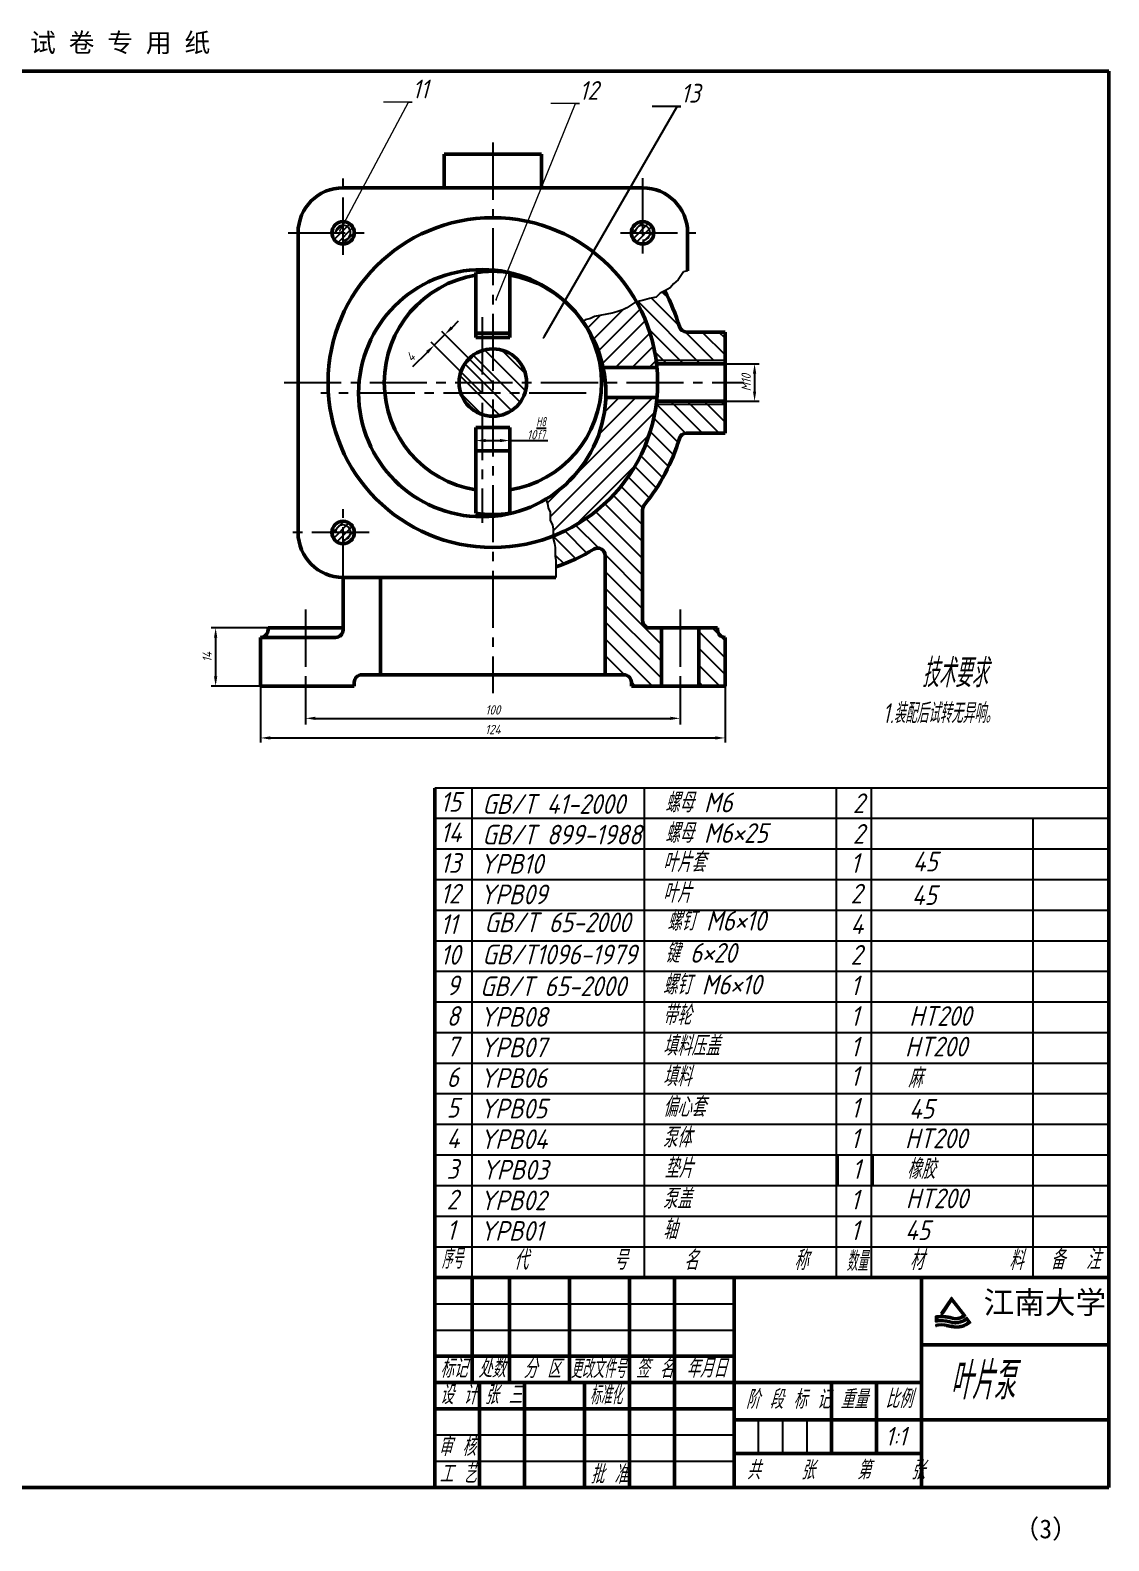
# Model space of a CAD drawing. Header units: millimetres. Extents: x -2118 to 1971, y -1420 to 962.
# Drawn here: x -1215.3 to -927.3, y -1420.1 to -1016.9 of the extents above; entities that cross this region are included whole.
import ezdxf
from ezdxf import colors
from ezdxf.entities.mleader import LeaderData, LeaderLine
from ezdxf.enums import TextEntityAlignment as Align
from ezdxf.math import Vec2, Vec3

# ---------------------------------------------------------------- set-up
doc = ezdxf.new("R2010")
doc.units = ezdxf.units.MM
doc.header["$LTSCALE"] = 0.8
doc.linetypes.add('CENTER2', pattern=[28.575, 19.05, -3.175, 3.175, -3.175])
for name, color, linetype in [('ST标题栏粗线', 3, 'Continuous'), ('图框标题栏-文字', 4, 'Continuous'), ('尺寸标注', 4, 'Continuous')]:
    doc.layers.add(name, color=color, linetype=linetype)
for name, color, linetype, lineweight in [('剖面符号', 6, 'Continuous', 25), ('图框标题栏-粗实线', 7, 'Continuous', 50), ('图框标题栏-细实线', 3, 'Continuous', 25), ('尺寸', 2, 'Continuous', 25), ('文字及标注', 4, 'Continuous', 18), ('文字及注释', 4, 'Continuous', 25), ('粗实线', 3, 'Continuous', 50), ('细实线', 5, 'Continuous', 25), ('细点画线', 1, 'CENTER2', 25), ('边框线', 11, 'Continuous', 50)]:
    doc.layers.add(name, color=color, linetype=linetype, lineweight=lineweight)
doc.styles.add('_txtstyle_4.00_0_0', font='simsun.ttc', dxfattribs={"height": 4})
doc.styles.add('工程字体', font='gbeitc.shx', dxfattribs={"bigfont": 'gbcbig.shx'})
doc.styles.add('标题说明', font='', dxfattribs={"height": 2.8})
doc.styles.add('汉字', font='gbeitc.shx', dxfattribs={"bigfont": 'gbcbig.shx'})
doc.styles.get('标题说明').set_extended_font_data('SimSun')
doc.dimstyles.new('GB', dxfattribs={"dimtxt": 2.5, "dimasz": 2.6, "dimexe": 1.2, "dimexo": 0, "dimgap": 1, "dimtad": 1, "dimdec": 0, "dimdsep": 46, "dimtxsty": '汉字', "dimcen": 0, "dimclrd": 256, "dimclre": 256, "dimclrt": 256, "dimadec": 1, "dimazin": 2, "dimtp": 0.21, "dimtm": 0.25, "dimtfac": 0.7, "dimtdec": 0, "dimtmove": 0, "dimatfit": 2, "dimfxl": 1, "dimtzin": 0, "dimlwd": -1, "dimlwe": -1, "dimarcsym": 0})
pattern_1 = [(45, (-1512.1196, -1413.6983), (-0.8838835, 0.8838835), [])]
pattern_2 = [(135, (-250.201, -100.5722), (-2.245064, -2.245064), [])]

# ---------------------------------------------------------------- blocks, each defined once
blk = doc.blocks.new('*D283')
at = {"layer": 'Defpoints', "color": 0, "ltscale": 0.01, "transparency": 16777216}
for p in [(-1107.4, -1100.99), (-1091.76, -1110.97), (-1094.59, -1113.8)]:
    blk.add_point(p, dxfattribs=at)
at = {"layer": '尺寸', "ltscale": 0.01, "transparency": 16777216}
for p, q in [((-1102.74, -1096.32), (-1100.9, -1094.48)), ((-1094.59, -1113.8), (-1108.25, -1100.14)), ((-1104.57, -1098.16), (-1107.4, -1100.99)), ((-1091.76, -1110.97), (-1105.42, -1097.31)), ((-1109.24, -1102.83), (-1113.23, -1106.81))]:
    blk.add_line(p, q, dxfattribs=at)
for points in [[(-1103.04, -1096.01), (-1102.43, -1096.63), (-1104.57, -1098.16)], [(-1109.55, -1102.52), (-1108.94, -1103.13), (-1107.4, -1100.99)]]:
    blk.add_solid(points, dxfattribs=at)
at = {"layer": '尺寸', "ltscale": 0.01, "transparency": 16777216, "insert": (-1113.75, -1104.15), "char_height": 2.5, "attachment_point": 5, "rotation": 45, "style": '汉字'}
blk.add_mtext('4', dxfattribs=at)
blk = doc.blocks.new('*D284')
at = {"layer": 'Defpoints', "color": 0, "ltscale": 0.01, "transparency": 16777216}
for p in [(-1146.76, -1176.47), (-1165.78, -1191.97), (-1146.76, -1191.97)]:
    blk.add_point(p, dxfattribs=at)
at = {"layer": '尺寸', "ltscale": 0.01, "transparency": 16777216}
for p, q in [((-1146.76, -1176.47), (-1166.98, -1176.47)), ((-1165.78, -1179.07), (-1165.78, -1189.37)), ((-1146.76, -1191.97), (-1166.98, -1191.97))]:
    blk.add_line(p, q, dxfattribs=at)
for points in [[(-1166.21, -1179.07), (-1165.34, -1179.07), (-1165.78, -1176.47)], [(-1166.21, -1189.37), (-1165.34, -1189.37), (-1165.78, -1191.97)]]:
    blk.add_solid(points, dxfattribs=at)
at = {"layer": '尺寸', "ltscale": 0.01, "transparency": 16777216, "insert": (-1168.03, -1184.22), "char_height": 2.5, "attachment_point": 5, "rotation": 90, "style": '汉字'}
blk.add_mtext('14', dxfattribs=at)
blk = doc.blocks.new('*D285')
at = {"layer": 'Defpoints', "color": 0, "ltscale": 0.01, "transparency": 16777216}
for p in [(-1141.76, -1191.97), (-1041.76, -1191.97), (-1041.76, -1200.59)]:
    blk.add_point(p, dxfattribs=at)
at = {"layer": '尺寸', "ltscale": 0.01, "transparency": 16777216}
for p, q in [((-1141.76, -1191.97), (-1141.76, -1201.79)), ((-1041.76, -1191.97), (-1041.76, -1201.79)), ((-1139.16, -1200.59), (-1044.36, -1200.59))]:
    blk.add_line(p, q, dxfattribs=at)
for points in [[(-1139.16, -1200.16), (-1139.16, -1201.02), (-1141.76, -1200.59)], [(-1044.36, -1200.16), (-1044.36, -1201.02), (-1041.76, -1200.59)]]:
    blk.add_solid(points, dxfattribs=at)
at = {"layer": '尺寸', "ltscale": 0.01, "transparency": 16777216, "insert": (-1091.76, -1198.34), "char_height": 2.5, "attachment_point": 5, "style": '汉字'}
blk.add_mtext('100', dxfattribs=at)
blk = doc.blocks.new('*D286')
at = {"layer": 'Defpoints', "color": 0, "ltscale": 0.01, "transparency": 16777216}
for p in [(-1153.76, -1191.97), (-1029.76, -1191.97), (-1029.76, -1205.82)]:
    blk.add_point(p, dxfattribs=at)
at = {"layer": '尺寸', "ltscale": 0.01, "transparency": 16777216}
for p, q in [((-1153.76, -1191.97), (-1153.76, -1207.02)), ((-1029.76, -1191.97), (-1029.76, -1207.02)), ((-1151.16, -1205.82), (-1032.36, -1205.82))]:
    blk.add_line(p, q, dxfattribs=at)
for points in [[(-1151.16, -1205.39), (-1151.16, -1206.25), (-1153.76, -1205.82)], [(-1032.36, -1205.39), (-1032.36, -1206.25), (-1029.76, -1205.82)]]:
    blk.add_solid(points, dxfattribs=at)
at = {"layer": '尺寸', "ltscale": 0.01, "transparency": 16777216, "insert": (-1091.76, -1203.57), "char_height": 2.5, "attachment_point": 5, "style": '汉字'}
blk.add_mtext('124', dxfattribs=at)
blk = doc.blocks.new('_Dot')
at = {"color": 0, "linetype": 'ByBlock', "lineweight": -2}
blk.add_line((-0.5, 0), (-1, 0), dxfattribs=at)
at = {"color": 0, "linetype": 'ByBlock', "const_width": 0.5}
blk.add_lwpolyline([(-0.25, 0, 1), (0.25, 0, 1)], format="xyb", close=True, dxfattribs=at)
blk = doc.blocks.new('*D360')
at = {"layer": 'Defpoints', "color": 0, "ltscale": 0.01, "transparency": 16777216}
for p in [(-1096.26, -1126.52), (-1087.26, -1126.44), (-1087.26, -1126.52)]:
    blk.add_point(p, dxfattribs=at)
at = {"layer": '尺寸', "ltscale": 0.01, "transparency": 16777216}
for p, q in [((-1096.26, -1126.52), (-1096.26, -1125.24)), ((-1093.66, -1126.44), (-1089.86, -1126.44)), ((-1087.26, -1126.52), (-1087.26, -1125.24)), ((-1087.26, -1126.44), (-1077.04, -1126.44))]:
    blk.add_line(p, q, dxfattribs=at)
for points in [[(-1093.66, -1126.01), (-1093.66, -1126.88), (-1096.26, -1126.44)], [(-1089.86, -1126.01), (-1089.86, -1126.88), (-1087.26, -1126.44)]]:
    blk.add_solid(points, dxfattribs=at)
at = {"layer": '尺寸', "ltscale": 0.01, "transparency": 16777216, "insert": (-1080.1, -1123.15), "char_height": 2.5, "attachment_point": 5, "style": '汉字'}
blk.add_mtext('10{\\A1;\\W0.75;\\SH8/f7;}', dxfattribs=at)
blk = doc.blocks.new('*D361')
at = {"layer": 'Defpoints', "color": 0, "ltscale": 0.01, "transparency": 16777216}
for p in [(-1029.76, -1105.97), (-1029.76, -1115.97), (-1021.87, -1115.97)]:
    blk.add_point(p, dxfattribs=at)
at = {"layer": '尺寸', "ltscale": 0.01, "transparency": 16777216}
for p, q in [((-1029.76, -1105.97), (-1020.67, -1105.97)), ((-1021.87, -1108.57), (-1021.87, -1113.37)), ((-1029.76, -1115.97), (-1020.67, -1115.97))]:
    blk.add_line(p, q, dxfattribs=at)
for points in [[(-1022.3, -1108.57), (-1021.44, -1108.57), (-1021.87, -1105.97)], [(-1022.3, -1113.37), (-1021.44, -1113.37), (-1021.87, -1115.97)]]:
    blk.add_solid(points, dxfattribs=at)
at = {"layer": '尺寸', "ltscale": 0.01, "transparency": 16777216, "insert": (-1024.12, -1110.97), "char_height": 2.5, "attachment_point": 5, "rotation": 90, "style": '汉字'}
blk.add_mtext('M10', dxfattribs=at)

msp = doc.modelspace()

# ---------------------------------------------------------------- hatches: boundary and pattern name
at = {"layer": '剖面符号', "ltscale": 50}
h = msp.add_hatch(dxfattribs=at)
h.set_pattern_fill('ANSI31', color=256, scale=10, style=0)
h.set_pattern_definition(pattern_1)
edge = h.paths.add_edge_path()
edge.add_arc((-1131.76, -1070.97), 3, 0, 360)
h = msp.add_hatch(dxfattribs=at)
h.set_pattern_fill('ANSI31', color=256, scale=10, style=0)
h.set_pattern_definition(pattern_1)
h.paths.add_polyline_path([(-1051.76, -1070.97), (-1054.76, -1070.97, 0.414214), (-1051.76, -1073.97)])
h.paths.add_polyline_path([(-1051.76, -1068.97), (-1051.76, -1067.97, 0.414214), (-1054.76, -1070.97), (-1053.76, -1070.97, -0.414214)])
h.paths.add_polyline_path([(-1051.76, -1068.97), (-1051.76, -1070.97), (-1049.76, -1070.97, 0.414214)], flags=16)
h.paths.add_polyline_path([(-1051.76, -1067.97), (-1051.76, -1068.97, -0.414214), (-1049.76, -1070.97), (-1048.76, -1070.97, 0.414214)])
h.paths.add_polyline_path([(-1051.76, -1068.97, 0.414214), (-1053.76, -1070.97), (-1051.76, -1070.97)], flags=16)
h.paths.add_polyline_path([(-1049.76, -1070.97), (-1051.76, -1070.97), (-1051.76, -1072.97, 0.414214)], flags=16)
h.paths.add_polyline_path([(-1048.76, -1070.97), (-1049.76, -1070.97, -0.414214), (-1051.76, -1072.97), (-1051.76, -1073.97, 0.414214)])
at = {"layer": '剖面符号', "ltscale": 0.01}
h = msp.add_hatch(dxfattribs=at)
h.set_pattern_fill('ANSI31', color=256, angle=90)
h.set_pattern_definition(pattern_2)
h.paths.add_polyline_path([(-1029.76, -1178.97, -0.414214), (-1031.76, -1176.97), (-1031.76, -1176.47), (-1036.76, -1176.47), (-1036.76, -1191.97), (-1029.76, -1191.97)])
h.paths.add_polyline_path([(-1045.87, -1086.52), (-1047.07, -1087.12), (-1048.14, -1088.19), (-1049.93, -1088.55), (-1051.18, -1088.9), (-1052.61, -1089.26), (-1053.37, -1089.48, -0.093678), (-1048.17, -1104.97), (-1029.76, -1104.97), (-1029.76, -1097.47), (-1040.03, -1097.47, -0.331296), (-1041.95, -1096.05, 0.04964)])
h.paths.add_polyline_path([(-1033.57, -1104.97), (-1048.17, -1104.97, -0.005727), (-1048.05, -1105.97), (-1031.47, -1105.97)])
h.paths.add_polyline_path([(-1029.76, -1115.97), (-1048.05, -1115.97, -0.005727), (-1048.17, -1116.97), (-1029.76, -1116.97)])
h.paths.add_polyline_path([(-1029.76, -1116.97), (-1048.17, -1116.97, -0.27135), (-1075.68, -1151.93), (-1075.68, -1152.55), (-1075.3, -1153.88), (-1075.11, -1155.02), (-1075.11, -1157.3), (-1074.92, -1158.44), (-1074.92, -1160.17, 0.053879), (-1064.8, -1155.44, -0.584546), (-1061.76, -1157.15), (-1061.76, -1188.97), (-1056.76, -1188.97, -0.414214), (-1054.76, -1190.97), (-1054.76, -1191.97), (-1046.76, -1191.97), (-1046.76, -1176.47), (-1049.76, -1176.47, -0.414214), (-1051.76, -1174.47), (-1051.76, -1144.91, -0.171573), (-1051.32, -1143.66, 0.097442), (-1041.95, -1125.9, -0.331296), (-1040.03, -1124.47), (-1029.76, -1124.47)])
h = msp.add_hatch(dxfattribs=at)
h.set_pattern_fill('ANSI31', color=256)
h.set_pattern_definition([(45, (-250.201, -100.5722), (-2.245064, 2.245064), [])])
h.paths.add_polyline_path([(-1047.94, -1114.97), (-1061.61, -1114.97, -0.253707), (-1077.58, -1142.08), (-1077.58, -1142.12), (-1077.2, -1143.26), (-1077.01, -1144.4), (-1076.44, -1145.53), (-1076.44, -1147.81), (-1075.87, -1148.95), (-1075.68, -1150.09), (-1075.68, -1151.93, 0.28367)])
h.paths.add_polyline_path([(-1053.37, -1089.48), (-1053.86, -1089.62), (-1056.01, -1091.04), (-1057.08, -1091.58), (-1058.69, -1092.11), (-1059.94, -1092.47), (-1061.19, -1092.65), (-1062.44, -1092.83), (-1064.58, -1093.54), (-1065.66, -1093.9), (-1067.09, -1094.25), (-1067.7, -1094.66, -0.102902), (-1062.3, -1106.97), (-1047.94, -1106.97, 0.10523)])
h = msp.add_hatch(dxfattribs=at)
h.set_pattern_fill('ANSI31', color=256, angle=90)
h.set_pattern_definition(pattern_2)
h.paths.add_polyline_path([(-1091.76, -1101.97), (-1091.76, -1110.97), (-1082.76, -1110.97, 0.414214)])
h.paths.add_polyline_path([(-1083.22, -1113.8), (-1091.76, -1113.8), (-1091.76, -1119.97, 0.323392)])
h.paths.add_polyline_path([(-1082.76, -1110.97), (-1091.76, -1110.97), (-1091.76, -1113.8), (-1083.22, -1113.8, 0.080092)])
h.paths.add_polyline_path([(-1091.76, -1110.97), (-1094.59, -1110.97), (-1094.59, -1113.8), (-1091.76, -1113.8)])
h.paths.add_polyline_path([(-1094.59, -1110.97), (-1100.76, -1110.97, 0.080092), (-1100.31, -1113.8), (-1094.59, -1113.8)])
h.paths.add_polyline_path([(-1094.59, -1102.43, 0.323392), (-1100.76, -1110.97), (-1094.59, -1110.97)])
h.paths.add_polyline_path([(-1091.76, -1101.97, 0.080092), (-1094.59, -1102.43), (-1094.59, -1110.97), (-1091.76, -1110.97)])
h.paths.add_polyline_path([(-1094.59, -1113.8), (-1100.31, -1113.8, 0.237157), (-1094.59, -1119.52)])
h.paths.add_polyline_path([(-1091.76, -1113.8), (-1094.59, -1113.8), (-1094.59, -1119.52, 0.080092), (-1091.76, -1119.97)])
at = {"layer": '剖面符号', "ltscale": 50}
h = msp.add_hatch(dxfattribs=at)
h.set_pattern_fill('ANSI31', color=256, scale=10, style=0)
h.set_pattern_definition(pattern_1)
edge = h.paths.add_edge_path()
edge.add_arc((-1131.76, -1150.97), 3, 0, 360)

# ---------------------------------------------------------------- linework, layer by layer
at = {"layer": 'ST标题栏粗线'}
msp.add_line((-1107.29, -1341.69), (-927.29, -1341.69), dxfattribs=at)
at = {"layer": '图框标题栏-文字'}
for p, q in [((-971.71, -1358.8), (-971.18, -1358.8)), ((-971.64, -1358.7), (-971.11, -1358.7)), ((-971.58, -1358.6), (-971.04, -1358.6)), ((-971.51, -1358.5), (-970.98, -1358.5)), ((-971.44, -1358.4), (-970.91, -1358.4)), ((-971.37, -1358.3), (-970.84, -1358.3)), ((-971.31, -1358.2), (-970.77, -1358.2)), ((-971.24, -1358.1), (-970.71, -1358.1)), ((-971.17, -1358), (-970.64, -1358)), ((-971.1, -1357.9), (-970.57, -1357.9)), ((-971.03, -1357.8), (-970.5, -1357.8)), ((-970.97, -1357.7), (-970.44, -1357.7)), ((-970.9, -1357.6), (-970.37, -1357.6)), ((-970.83, -1357.5), (-970.3, -1357.5)), ((-970.76, -1357.4), (-970.23, -1357.4)), ((-970.7, -1357.3), (-970.16, -1357.3)), ((-970.63, -1357.2), (-970.1, -1357.2)), ((-970.56, -1357.1), (-970.03, -1357.1)), ((-970.49, -1357), (-969.96, -1357)), ((-970.43, -1356.9), (-969.89, -1356.9)), ((-970.36, -1356.8), (-969.83, -1356.8)), ((-970.29, -1356.7), (-969.76, -1356.7)), ((-970.22, -1356.6), (-969.69, -1356.6)), ((-970.15, -1356.5), (-969.62, -1356.5)), ((-970.09, -1356.4), (-969.56, -1356.4)), ((-970.02, -1356.3), (-969.49, -1356.3)), ((-969.95, -1356.2), (-969.42, -1356.2)), ((-969.88, -1356.1), (-969.35, -1356.1)), ((-969.82, -1356), (-969.29, -1356)), ((-969.75, -1355.9), (-968.73, -1355.9)), ((-969.68, -1355.8), (-968.81, -1355.8)), ((-969.61, -1355.7), (-968.89, -1355.7)), ((-969.55, -1355.6), (-968.97, -1355.6)), ((-969.48, -1355.5), (-969.05, -1355.5)), ((-969.41, -1355.4), (-969.12, -1355.4)), ((-969.34, -1355.3), (-969.2, -1355.3)), ((-969.21, -1356), (-968.66, -1356)), ((-969.14, -1356.1), (-968.58, -1356.1)), ((-969.06, -1356.2), (-968.5, -1356.2)), ((-968.98, -1356.3), (-968.42, -1356.3)), ((-968.9, -1356.4), (-968.34, -1356.4)), ((-968.82, -1356.5), (-968.27, -1356.5)), ((-968.75, -1356.6), (-968.19, -1356.6)), ((-968.67, -1356.7), (-968.11, -1356.7)), ((-968.59, -1356.8), (-968.03, -1356.8)), ((-968.51, -1356.9), (-967.96, -1356.9)), ((-968.44, -1357), (-967.88, -1357)), ((-968.36, -1357.1), (-967.8, -1357.1)), ((-968.28, -1357.2), (-967.72, -1357.2)), ((-968.2, -1357.3), (-967.64, -1357.3)), ((-968.12, -1357.4), (-967.57, -1357.4)), ((-968.05, -1357.5), (-967.49, -1357.5)), ((-967.97, -1357.6), (-967.41, -1357.6)), ((-967.89, -1357.7), (-967.33, -1357.7)), ((-967.81, -1357.8), (-967.25, -1357.8)), ((-967.73, -1357.9), (-967.18, -1357.9)), ((-967.66, -1358), (-967.1, -1358)), ((-967.58, -1358.1), (-967.02, -1358.1)), ((-967.5, -1358.2), (-966.94, -1358.2)), ((-967.42, -1358.3), (-966.87, -1358.3)), ((-967.35, -1358.4), (-966.79, -1358.4)), ((-967.27, -1358.5), (-966.71, -1358.5)), ((-967.19, -1358.6), (-966.63, -1358.6)), ((-967.11, -1358.7), (-966.55, -1358.7)), ((-967.03, -1358.8), (-966.48, -1358.8)), ((-973.44, -1360.2), (-970.08, -1360.2)), ((-973.44, -1360.3), (-969.63, -1360.3)), ((-973.44, -1360.4), (-969.26, -1360.4)), ((-973.44, -1360.5), (-972.9, -1360.5)), ((-973.44, -1360.6), (-973, -1360.6)), ((-973.44, -1360.7), (-973, -1360.7)), ((-973.44, -1360.8), (-973, -1360.8)), ((-973.44, -1360.9), (-973, -1360.9)), ((-973.44, -1361), (-973, -1361)), ((-973.44, -1361.1), (-973, -1361.1)), ((-973.44, -1361.2), (-970.79, -1361.2)), ((-973.44, -1361.3), (-970.24, -1361.3)), ((-973.44, -1361.4), (-969.84, -1361.4)), ((-973.44, -1361.5), (-969.51, -1361.5)), ((-973.44, -1361.6), (-973.06, -1361.6)), ((-973.44, -1362.4), (-973.44, -1362.84)), ((-973.44, -1362.4), (-970.48, -1362.4)), ((-973.44, -1362.5), (-970.08, -1362.5)), ((-973.44, -1362.6), (-969.62, -1362.6)), ((-973.44, -1362.7), (-972.75, -1362.7)), ((-973.44, -1362.8), (-973.3, -1362.8)), ((-973.27, -1360.1), (-970.68, -1360.1)), ((-973, -1362.3), (-970.94, -1362.3)), ((-972.1, -1359.37), (-971.73, -1359.62)), ((-972.06, -1359.4), (-971.59, -1359.4)), ((-972.05, -1359.3), (-971.52, -1359.3)), ((-971.98, -1359.2), (-971.45, -1359.2)), ((-971.91, -1359.1), (-971.38, -1359.1)), ((-971.91, -1359.5), (-971.65, -1359.5)), ((-971.85, -1359), (-971.32, -1359)), ((-971.78, -1358.9), (-971.25, -1358.9)), ((-971.76, -1359.6), (-971.72, -1359.6)), ((-971.25, -1362.7), (-969.06, -1362.7)), ((-971.11, -1361.6), (-969.04, -1361.6)), ((-971.04, -1360.5), (-968.93, -1360.5)), ((-970.7, -1362.8), (-968.26, -1362.8)), ((-970.48, -1361.7), (-966.26, -1361.7)), ((-970.33, -1360.6), (-968.28, -1360.6)), ((-970.04, -1361.8), (-966.52, -1361.8)), ((-969.85, -1360.7), (-966.6, -1360.7)), ((-969.71, -1361.9), (-966.83, -1361.9)), ((-969.46, -1360.8), (-966.83, -1360.8)), ((-969.3, -1362), (-967.24, -1362)), ((-969.14, -1360.9), (-967.13, -1360.9)), ((-968.69, -1361), (-967.57, -1361)), ((-968.42, -1362.1), (-968.12, -1362.1)), ((-967.98, -1360.6), (-966.41, -1360.6)), ((-967.5, -1361.6), (-966.03, -1361.6)), ((-967.48, -1362.8), (-965.74, -1362.8)), ((-967.33, -1360.5), (-966.24, -1360.5)), ((-967.03, -1361.5), (-965.83, -1361.5)), ((-967.02, -1360.4), (-966.08, -1360.4)), ((-966.96, -1358.9), (-966.4, -1358.9)), ((-966.88, -1359), (-966.32, -1359)), ((-966.85, -1362.7), (-965.52, -1362.7)), ((-966.8, -1359.1), (-966.24, -1359.1)), ((-966.79, -1360.3), (-965.95, -1360.3)), ((-966.72, -1359.2), (-966.17, -1359.2)), ((-966.71, -1361.4), (-965.65, -1361.4)), ((-966.64, -1359.3), (-966.09, -1359.3)), ((-966.59, -1360.2), (-965.82, -1360.2)), ((-966.57, -1359.4), (-966.01, -1359.4)), ((-966.49, -1359.5), (-965.93, -1359.5)), ((-966.47, -1362.6), (-965.32, -1362.6)), ((-966.44, -1361.3), (-965.48, -1361.3)), ((-966.43, -1360.1), (-965.71, -1360.1)), ((-966.41, -1359.6), (-965.85, -1359.6)), ((-966.33, -1359.7), (-965.78, -1359.7)), ((-966.28, -1360), (-965.61, -1360)), ((-966.26, -1359.8), (-965.7, -1359.8)), ((-966.21, -1361.2), (-965.33, -1361.2)), ((-966.18, -1359.9), (-965.62, -1359.9)), ((-966.17, -1362.5), (-965.14, -1362.5)), ((-966.02, -1361.1), (-964.75, -1361.1)), ((-965.92, -1362.4), (-964.98, -1362.4)), ((-965.84, -1361), (-964.82, -1361)), ((-965.7, -1362.3), (-964.83, -1362.3)), ((-965.67, -1360.9), (-964.89, -1360.9)), ((-965.52, -1360.8), (-964.96, -1360.8)), ((-965.51, -1362.2), (-964.68, -1362.2)), ((-965.39, -1360.7), (-965.03, -1360.7)), ((-965.33, -1362.1), (-964.55, -1362.1)), ((-965.26, -1360.6), (-965.1, -1360.6)), ((-965.22, -1361.2), (-964.68, -1361.2)), ((-965.17, -1362), (-964.42, -1362)), ((-965.15, -1361.3), (-964.61, -1361.3)), ((-965.08, -1361.4), (-964.54, -1361.4)), ((-965.02, -1361.9), (-964.3, -1361.9)), ((-965, -1361.5), (-964.47, -1361.5)), ((-964.93, -1361.6), (-964.39, -1361.6)), ((-964.88, -1361.8), (-964.25, -1361.8)), ((-964.86, -1361.7), (-964.32, -1361.7)), ((-970.3, -1362.9), (-965.99, -1362.9)), ((-969.86, -1363), (-966.27, -1363)), ((-969.34, -1363.1), (-966.63, -1363.1)), ((-968.65, -1363.2), (-967.13, -1363.2))]:
    msp.add_line(p, q, dxfattribs=at)
for points in [[(-972.1, -1359.37), (-969.28, -1355.2), (-965.57, -1359.97, -0.289096), (-969.28, -1360.86, 0.102284), (-973, -1360.51), (-973, -1361.15, -0.091195), (-969.86, -1361.39, 0.266135), (-965.16, -1360.52), (-964.23, -1361.84, -0.184125), (-967.99, -1363.27, -0.044448), (-970.46, -1362.86, 0.131944), (-973.44, -1362.84, 0.131944)], [(-973.44, -1362.4, -0.131253), (-970.35, -1362.44, 0.044097), (-967.97, -1362.83, 0.16393), (-964.82, -1361.76), (-965.25, -1361.15, -0.240952), (-969.99, -1361.82, 0.105647), (-973.44, -1361.66), (-973.44, -1360.13, -0.112784), (-969.15, -1360.44, 0.256998), (-966.17, -1359.91), (-969.25, -1355.95), (-971.73, -1359.62)]]:
    msp.add_lwpolyline(points, format="xyb", dxfattribs=at)
at = {"layer": '图框标题栏-粗实线'}
for p, q in [((-1107.29, -1405.86), (-1107.29, -1349.86)), ((-1107.29, -1349.86), (-927.29, -1349.86)), ((-1107.29, -1349.86), (-927.29, -1349.86)), ((-1097.29, -1377.86), (-1097.29, -1349.86)), ((-1087.29, -1377.86), (-1087.29, -1349.86)), ((-1071.29, -1377.86), (-1071.29, -1349.86)), ((-1055.29, -1405.86), (-1055.29, -1349.86)), ((-1043.29, -1405.86), (-1043.29, -1349.86)), ((-1027.29, -1405.86), (-1027.29, -1349.86)), ((-977.29, -1405.86), (-977.29, -1349.86)), ((-1107.29, -1370.86), (-1027.29, -1370.86)), ((-977.29, -1367.86), (-927.29, -1367.86)), ((-1107.29, -1377.86), (-977.29, -1377.86)), ((-1095.29, -1405.86), (-1095.29, -1377.86)), ((-1083.29, -1405.86), (-1083.29, -1377.86)), ((-1067.29, -1405.86), (-1067.29, -1377.86)), ((-1001.29, -1396.86), (-1001.29, -1377.86)), ((-989.29, -1396.86), (-989.29, -1377.86)), ((-1107.29, -1384.86), (-1027.29, -1384.86)), ((-1027.29, -1387.86), (-927.29, -1387.86)), ((-1027.29, -1396.86), (-977.29, -1396.86))]:
    msp.add_line(p, q, dxfattribs=at)
at = {"layer": '图框标题栏-细实线'}
for p, q in [((-1107.29, -1356.86), (-1027.29, -1356.86)), ((-1107.29, -1363.86), (-1027.29, -1363.86)), ((-1020.79, -1396.86), (-1020.79, -1387.86)), ((-1014.29, -1396.86), (-1014.29, -1387.86)), ((-1007.79, -1396.86), (-1007.79, -1387.86)), ((-1107.29, -1391.86), (-1027.29, -1391.86)), ((-1107.29, -1398.86), (-1027.29, -1398.86))]:
    msp.add_line(p, q, dxfattribs=at)
at = {"layer": '文字及注释'}
for p, q in [((-927.29, -1219.19), (-1107.29, -1219.19)), ((-1097.29, -1349.86), (-1097.29, -1219.19)), ((-1051.29, -1227.36), (-1051.29, -1219.19)), ((-999.96, -1227.36), (-999.96, -1219.19)), ((-990.62, -1227.36), (-990.62, -1219.19)), ((-927.29, -1227.36), (-1107.29, -1227.36)), ((-927.29, -1227.36), (-1107.29, -1227.36)), ((-1051.29, -1235.53), (-1051.29, -1227.36)), ((-999.96, -1235.53), (-999.96, -1227.36)), ((-990.62, -1235.53), (-990.62, -1227.36)), ((-947.46, -1349.86), (-947.46, -1227.36)), ((-927.29, -1349.86), (-927.29, -1227.36)), ((-927.29, -1235.53), (-1107.29, -1235.53)), ((-1051.29, -1243.69), (-1051.29, -1235.53)), ((-999.96, -1243.69), (-999.96, -1235.53)), ((-990.62, -1243.69), (-990.62, -1235.53)), ((-927.29, -1243.69), (-1107.29, -1243.69)), ((-1051.29, -1251.86), (-1051.29, -1243.69)), ((-999.96, -1251.86), (-999.96, -1243.69)), ((-990.62, -1251.86), (-990.62, -1243.69)), ((-927.29, -1251.86), (-1107.29, -1251.86)), ((-1051.29, -1260.03), (-1051.29, -1251.86)), ((-999.96, -1260.03), (-999.96, -1251.86)), ((-990.62, -1260.03), (-990.62, -1251.86)), ((-927.29, -1260.03), (-1107.29, -1260.03)), ((-1051.29, -1268.19), (-1051.29, -1260.03)), ((-999.96, -1268.19), (-999.96, -1260.03)), ((-990.62, -1268.19), (-990.62, -1260.03)), ((-927.29, -1268.19), (-1107.29, -1268.19)), ((-1051.29, -1276.36), (-1051.29, -1268.19)), ((-999.96, -1276.36), (-999.96, -1268.19)), ((-990.62, -1276.36), (-990.62, -1268.19)), ((-927.29, -1276.36), (-1107.29, -1276.36)), ((-1051.29, -1284.53), (-1051.29, -1276.36)), ((-999.96, -1284.53), (-999.96, -1276.36)), ((-990.62, -1284.53), (-990.62, -1276.36)), ((-927.29, -1284.53), (-1107.29, -1284.53)), ((-1051.29, -1292.69), (-1051.29, -1284.53)), ((-999.96, -1292.69), (-999.96, -1284.53)), ((-990.62, -1292.69), (-990.62, -1284.53)), ((-927.29, -1292.69), (-1107.29, -1292.69)), ((-1051.29, -1300.86), (-1051.29, -1292.69)), ((-999.96, -1300.86), (-999.96, -1292.69)), ((-990.62, -1300.86), (-990.62, -1292.69)), ((-927.29, -1300.86), (-1107.29, -1300.86)), ((-1051.29, -1309.03), (-1051.29, -1300.86)), ((-999.96, -1309.03), (-999.96, -1300.86)), ((-990.62, -1309.03), (-990.62, -1300.86)), ((-927.29, -1309.03), (-1107.29, -1309.03)), ((-1051.29, -1325.36), (-1051.29, -1309.03)), ((-999.96, -1317.19), (-999.96, -1309.03)), ((-990.62, -1317.19), (-990.62, -1309.03)), ((-927.29, -1317.19), (-1107.29, -1317.19)), ((-999.96, -1333.53), (-999.96, -1317.23)), ((-999.53, -1325.36), (-999.53, -1317.19)), ((-990.62, -1333.53), (-990.62, -1317.19)), ((-990.2, -1325.36), (-990.2, -1317.19)), ((-927.29, -1325.36), (-1107.29, -1325.36)), ((-1051.29, -1333.53), (-1051.29, -1325.36)), ((-927.29, -1333.53), (-1107.29, -1333.53)), ((-1051.29, -1341.69), (-1051.29, -1333.53)), ((-999.96, -1341.69), (-999.96, -1333.53)), ((-990.62, -1341.69), (-990.62, -1333.53)), ((-1107.29, -1341.69), (-927.29, -1341.69)), ((-1051.29, -1349.86), (-1051.29, -1340.79)), ((-1051.29, -1341.8), (-1051.29, -1341.69)), ((-999.96, -1349.86), (-999.96, -1341.69)), ((-990.62, -1349.86), (-990.62, -1341.69)), ((-1107.29, -1349.86), (-947.46, -1349.86))]:
    msp.add_line(p, q, dxfattribs=at)
at = {"layer": '粗实线', "ltscale": 50}
for p, q in [((-1091.76, -1049.97), (-1104.76, -1049.97)), ((-1104.76, -1049.97), (-1104.76, -1058.97)), ((-1091.76, -1049.97), (-1078.76, -1049.97)), ((-1078.76, -1049.97), (-1078.76, -1058.97)), ((-1131.76, -1058.97), (-1091.76, -1058.97)), ((-1091.76, -1058.97), (-1051.76, -1058.97)), ((-1143.76, -1150.97), (-1143.76, -1070.97)), ((-1039.76, -1070.97), (-1039.76, -1081.11)), ((-1096.26, -1098.97), (-1096.26, -1081.62)), ((-1087.26, -1098.97), (-1087.26, -1081.62)), ((-1087.26, -1097.77), (-1096.26, -1097.77)), ((-1096.26, -1098.97), (-1087.26, -1098.97)), ((-1040.03, -1097.47), (-1029.76, -1097.47)), ((-1029.76, -1097.47), (-1029.76, -1124.47)), ((-1047.94, -1106.97), (-1062.3, -1106.97)), ((-1029.76, -1105.97), (-1048.05, -1105.97)), ((-1029.76, -1110.97), (-1029.76, -1115.97)), ((-1047.94, -1114.97), (-1061.61, -1114.97)), ((-1029.76, -1115.97), (-1048.05, -1115.97)), ((-1029.76, -1115.97), (-1029.76, -1116.97)), ((-1096.26, -1122.97), (-1087.26, -1122.97)), ((-1096.26, -1122.97), (-1096.26, -1140.32)), ((-1096.26, -1129.17), (-1096.26, -1124.52)), ((-1087.26, -1122.97), (-1087.26, -1140.32)), ((-1087.26, -1129.17), (-1087.26, -1124.52)), ((-1040.03, -1124.47), (-1029.76, -1124.47)), ((-1087.26, -1129.17), (-1096.26, -1129.17)), ((-1096.26, -1140.32), (-1096.26, -1145.82)), ((-1087.26, -1140.32), (-1087.26, -1145.82)), ((-1077.58, -1142.08), (-1077.58, -1142.12)), ((-1051.76, -1174.47), (-1051.76, -1144.91)), ((-1061.76, -1188.97), (-1061.76, -1157.15)), ((-1091.76, -1162.97), (-1131.76, -1162.97)), ((-1131.76, -1174.47), (-1131.76, -1162.97)), ((-1121.76, -1188.97), (-1121.76, -1162.97)), ((-1091.76, -1162.97), (-1074.92, -1162.97)), ((-1146.76, -1176.47), (-1151.76, -1176.47)), ((-1151.76, -1176.97), (-1151.76, -1176.47)), ((-1146.76, -1176.47), (-1133.76, -1176.47)), ((-1133.76, -1176.47), (-1131.76, -1176.47)), ((-1131.76, -1174.47), (-1131.76, -1176.97)), ((-1036.76, -1176.47), (-1049.76, -1176.47)), ((-1046.76, -1176.47), (-1046.76, -1191.97)), ((-1036.76, -1176.47), (-1036.76, -1191.97)), ((-1036.76, -1176.47), (-1031.76, -1176.47)), ((-1031.76, -1176.97), (-1031.76, -1176.47)), ((-1153.76, -1191.97), (-1153.76, -1178.97)), ((-1153.76, -1178.97), (-1133.76, -1178.97)), ((-1029.76, -1191.97), (-1029.76, -1178.97)), ((-1121.76, -1188.97), (-1126.76, -1188.97)), ((-1091.76, -1188.97), (-1121.76, -1188.97)), ((-1091.76, -1188.97), (-1061.76, -1188.97)), ((-1061.76, -1188.97), (-1056.76, -1188.97)), ((-1128.76, -1191.97), (-1153.76, -1191.97)), ((-1128.76, -1191.97), (-1128.76, -1190.97)), ((-1054.76, -1191.97), (-1054.76, -1190.97)), ((-1054.76, -1191.97), (-1036.76, -1191.97)), ((-1036.76, -1191.97), (-1029.76, -1191.97))]:
    msp.add_line(p, q, dxfattribs=at)
at = {"layer": '粗实线'}
msp.add_line((-1107.29, -1349.86), (-1107.29, -1219.19), dxfattribs=at)
at = {"layer": '粗实线', "ltscale": 50}
for centre, radius in [((-1091.76, -1110.97), 44), ((-1131.76, -1070.97), 3), ((-1051.76, -1070.97), 3), ((-1094.59, -1113.8), 33), ((-1091.76, -1110.97), 9), ((-1131.76, -1150.97), 3)]:
    msp.add_circle(centre, radius, dxfattribs=at)
for centre, radius, start, end in [((-1131.76, -1070.97), 12, 90, 180), ((-1051.76, -1070.97), 12, 0, 90), ((-1091.76, -1110.97), 29, 98.9268, 261.0732), ((-1091.76, -1110.27), 29, 81.0732, 98.9268), ((-1091.76, -1110.97), 29, 278.9268, 81.0732), ((-1091.76, -1110.97), 52, 16.6807, 28.0481), ((-1040.03, -1095.47), 2, 196.6807, 270), ((-1040.03, -1126.47), 2, 90, 163.3193), ((-1091.76, -1110.97), 52, 321.0576, 343.3193), ((-1049.76, -1144.91), 2, 141.0576, 180), ((-1091.76, -1117.17), 29, 261.0732, 278.9268), ((-1131.76, -1150.97), 12, 180, 270), ((-1091.76, -1110.97), 52, 288.8968, 301.2329), ((-1063.76, -1157.15), 2, 0, 121.2329), ((-1153.76, -1176.97), 2, 270, 0), ((-1133.76, -1176.97), 2, 270, 0), ((-1049.76, -1174.47), 2, 180, 270), ((-1029.76, -1176.97), 2, 180, 270), ((-1126.76, -1190.97), 2, 90, 180), ((-1056.76, -1190.97), 2, 0, 90)]:
    msp.add_arc(centre, radius, start, end, dxfattribs=at)
for p in [(-1096.26, -1129.17), (-1087.26, -1129.17)]:
    msp.add_point(p, dxfattribs=at)
at = {"layer": '细实线', "ltscale": 50}
for p, q in [((-1043.5, -1084.62), (-1044.39, -1085.69)), ((-1042.25, -1083.55), (-1043.5, -1084.62)), ((-1041.53, -1082.49), (-1042.25, -1083.55)), ((-1040.82, -1081.42), (-1041.53, -1082.49)), ((-1039.76, -1081.11), (-1040.82, -1081.42)), ((-1049.93, -1088.55), (-1051.18, -1088.9)), ((-1048.14, -1088.19), (-1049.93, -1088.55)), ((-1047.07, -1087.12), (-1048.14, -1088.19)), ((-1045.64, -1086.41), (-1047.07, -1087.12)), ((-1044.39, -1085.69), (-1045.64, -1086.41)), ((-1059.94, -1092.47), (-1064.58, -1093.31)), ((-1058.69, -1092.11), (-1059.94, -1092.47)), ((-1057.08, -1091.58), (-1058.69, -1092.11)), ((-1056.01, -1091.04), (-1057.08, -1091.58)), ((-1053.86, -1089.62), (-1056.01, -1091.04)), ((-1052.61, -1089.26), (-1053.86, -1089.62)), ((-1051.18, -1088.9), (-1052.61, -1089.26)), ((-1067.09, -1094.25), (-1067.7, -1094.66)), ((-1065.66, -1093.9), (-1067.09, -1094.25)), ((-1064.58, -1093.31), (-1065.66, -1093.9)), ((-1077.58, -1142.12), (-1077.2, -1143.26)), ((-1077.2, -1143.26), (-1077.01, -1144.4)), ((-1077.01, -1144.4), (-1076.44, -1145.53)), ((-1076.44, -1145.53), (-1076.44, -1147.81)), ((-1076.44, -1147.81), (-1075.87, -1148.95)), ((-1075.87, -1148.95), (-1075.68, -1150.09)), ((-1075.68, -1150.09), (-1075.68, -1152.55)), ((-1075.68, -1152.55), (-1075.3, -1153.88)), ((-1075.3, -1153.88), (-1075.11, -1155.02)), ((-1075.11, -1155.02), (-1075.11, -1157.3)), ((-1075.11, -1157.3), (-1074.92, -1158.44)), ((-1074.92, -1158.44), (-1074.92, -1162.99))]:
    msp.add_line(p, q, dxfattribs=at)
at = {"layer": '细实线', "ltscale": 0.01}
for p, q in [((-1029.76, -1105.08), (-1048.16, -1105.08)), ((-1029.76, -1116.86), (-1048.16, -1116.86))]:
    msp.add_line(p, q, dxfattribs=at)
at = {"layer": '细实线', "ltscale": 50}
for centre in [(-1131.76, -1070.97), (-1051.76, -1070.97), (-1131.76, -1150.97)]:
    msp.add_arc(centre, 2, 270, 180, dxfattribs=at)
at = {"layer": '细点画线'}
for p, q in [((-1091.76, -1046.91), (-1091.76, -1193.91)), ((-1131.76, -1076.85), (-1131.76, -1056.39)), ((-1051.76, -1056.39), (-1051.76, -1076.55)), ((-1146.4, -1070.97), (-1125.34, -1070.97)), ((-1057.7, -1070.97), (-1037.53, -1070.97)), ((-1094.59, -1093.55), (-1094.59, -1148.43)), ((-1147.5, -1110.97), (-1024.8, -1110.97)), ((-1066.86, -1113.8), (-1137.65, -1113.8)), ((-1131.76, -1164.83), (-1131.76, -1144.79)), ((-1124.82, -1150.97), (-1146.1, -1150.97)), ((-1141.76, -1171.57), (-1141.76, -1202.22)), ((-1041.76, -1171.57), (-1041.76, -1202.22))]:
    msp.add_line(p, q, dxfattribs=at)
at = {"layer": '边框线'}
for p, q in [((-927.29, -1027.86), (-1503.29, -1027.86)), ((-927.29, -1405.86), (-927.29, -1027.86)), ((-1503.29, -1405.86), (-927.29, -1405.86))]:
    msp.add_line(p, q, dxfattribs=at)

# ---------------------------------------------------------------- texts
at = {"layer": '图框标题栏-文字', "style": '工程字体'}
for s, p in [('标记', (-1105.87, -1376.6)), ('处数', (-1095.66, -1376.58)), ('分 区', (-1083.62, -1376.7)), ('签 名', (-1053.6, -1376.68)), ('年月日', (-1040.14, -1376.56)), ('设 计', (-1105.93, -1383.66)), ('阶 段 标 记', (-1024.22, -1384.88)), ('重量', (-998.97, -1384.86)), ('比例', (-986.98, -1384.71)), ('审 核', (-1106.3, -1397.48)), ('共    张', (-1023.96, -1403.74)), ('第    张', (-994.53, -1403.74)), ('工 艺', (-1106.06, -1404.73)), ('批 准', (-1065.69, -1404.85))]:
    msp.add_text(s, height=5, dxfattribs=at).set_placement(p)
for s, width, p, p2 in [('更改文件号', 0.828151, (-1070.98, -1376.71), (-1056.27, -1376.71)), ('标准化', 0.811288, (-1065.88, -1383.73), (-1057.24, -1383.73))]:
    msp.add_text(s, height=5, dxfattribs=dict(at, width=width)).set_placement(p, p2, align=Align.FIT)
at = {"layer": '图框标题栏-文字', "color": 4, "true_color": 0x00ffff, "insert": (-960.73, -1353.5), "char_height": 6, "width": 33.8092, "attachment_point": 1, "style": '_txtstyle_4.00_0_0'}
msp.add_mtext('江南大学', dxfattribs=at)
at = {"layer": '尺寸', "style": '工程字体'}
for s, p in [('张 三', (-1093.93, -1383.66)), ('1:1', (-986.98, -1394.71))]:
    msp.add_text(s, height=5, dxfattribs=at).set_placement(p)
at = {"layer": '文字及注释', "style": '标题说明'}
for s, p in [('江 南 大 学 考 试 卷 专 用 纸', (-1266.83, -1022.75)), ('（3）', (-952.72, -1419.46))]:
    msp.add_text(s, height=5.04, dxfattribs=at).set_placement(p)
at = {"layer": '文字及注释', "style": '汉字'}
for s, height, width, p in [('技术要求', 7.595, 0.8, (-977.15, -1192.29)), ('1.装配后试转无异响。', 5.3168, 0.8, (-987.63, -1201.87)), ('序号', 5.25, 0.75, (-1105.43, -1347.48)), ('数量', 5.25, 0.75, (-997.35, -1348.13)), ('叶片泵', 10, 0.8, (-969.69, -1382.39))]:
    msp.add_text(s, height=height, dxfattribs=dict(at, width=width)).set_placement(p)
at = {"layer": '文字及注释', "char_height": 5.25, "attachment_point": 1, "style": '汉字'}
for s, insert, width in [('15', (-1105.77, -1220.26), 9.3333), ('GB/T 41-2000', (-1094.58, -1220.84), 46.6667), ('螺母 M6', (-1045.79, -1220.42), 51.3333), ('2', (-995.63, -1220.63), 9.3333), ('14', (-1105.77, -1228.42), 9.3333), ('GB/T 899-1988', (-1094.58, -1229.01), 46.6667), ('螺母 M6×25', (-1045.79, -1228.58), 51.3333), ('2', (-995.63, -1228.8), 9.3333), ('13', (-1105.77, -1236.59), 9.3333), ('YPB10', (-1095.19, -1236.8), 46.6667), ('叶片套', (-1046.4, -1236.38), 51.3333), ('1', (-996.24, -1236.59), 9.3333), ('45', (-979.64, -1236.19), 43.1667), ('12', (-1105.77, -1244.76), 9.3333), ('YPB09', (-1095.19, -1244.97), 46.6667), ('叶片', (-1046.4, -1244.54), 51.3333), ('2', (-996.24, -1244.76), 9.3333), ('45', (-979.87, -1245.16), 43.1667), ('11', (-1105.77, -1252.92), 9.3333), ('GB/T 65-2000', (-1094.03, -1252.42), 46.6667), ('螺钉 M6×10', (-1045.24, -1252), 51.3333), ('4', (-996.24, -1252.92), 9.3333), ('10', (-1105.77, -1261.09), 9.3333), ('GB/T1096-1979', (-1094.56, -1261), 46.6667), ('键 6×20', (-1045.77, -1260.57), 51.3333), ('2', (-996.24, -1261.09), 9.3333), ('9', (-1104.1, -1269.26), 9.3333), ('GB/T 65-2000', (-1095.19, -1269.47), 46.6667), ('螺钉 M6×10', (-1046.4, -1269.04), 51.3333), ('1', (-996.24, -1269.26), 9.3333), ('8', (-1104.1, -1277.42), 9.3333), ('YPB08', (-1095.19, -1277.64), 46.6667), ('带轮', (-1046.4, -1277.21), 51.3333), ('1', (-996.24, -1277.42), 9.3333), ('HT200', (-980.56, -1277.42), 43.1667), ('7', (-1104.1, -1285.59), 9.3333), ('YPB07', (-1095.19, -1285.8), 46.6667), ('填料压盖', (-1046.4, -1285.38), 51.3333), ('1', (-996.24, -1285.59), 9.3333), ('HT200', (-981.69, -1285.59), 43.1667), ('6', (-1104.1, -1293.76), 9.3333), ('YPB06', (-1095.19, -1293.97), 46.6667), ('填料', (-1046.4, -1293.54), 51.3333), ('1', (-996.25, -1293.46), 9.3333), ('麻', (-980.94, -1293.96), 43.1667), ('5', (-1104.1, -1301.92), 9.3333), ('YPB05', (-1095.19, -1302.14), 46.6667), ('偏心套', (-1046.4, -1301.71), 51.3333), ('1', (-996.15, -1301.92), 9.3333), ('45', (-980.64, -1302.21), 43.1667), ('4', (-1104.1, -1310.09), 9.3333), ('YPB04', (-1095.19, -1310.3), 46.6667), ('泵体', (-1046.4, -1309.88), 51.3333), ('1', (-996.24, -1310.09), 9.3333), ('HT200', (-981.69, -1310.09), 43.1667), ('3', (-1104.1, -1318.26), 9.3333), ('YPB03', (-1094.76, -1318.47), 46.6667), ('垫片', (-1045.97, -1318.04), 51.3333), ('1', (-995.82, -1318.26), 9.3333), ('橡胶', (-981.26, -1318.26), 43.1667), ('2', (-1104.1, -1326.42), 9.3333), ('泵盖', (-1046.4, -1326.21), 51.3333), ('1', (-996.24, -1326.42), 9.3333), ('HT200', (-981.47, -1326.11), 43.1667), ('YPB02', (-1095.19, -1326.64), 46.6667), ('1', (-1104.1, -1334.59), 9.3333), ('轴', (-1046.4, -1334.38), 51.3333), ('1', (-996.24, -1334.59), 9.3333), ('45', (-981.69, -1334.59), 43.1667), ('YPB01', (-1095.19, -1334.8), 46.6667), ('代        号', (-1086.21, -1342.54), 51.3333), ('名         称', (-1040.8, -1342.63), 51.3333), ('材        料', (-980.51, -1342.57), 51.3333), ('备  注', (-942.89, -1342.41), 51.3333)]:
    msp.add_mtext(s, dxfattribs=dict(at, insert=insert, width=width))

# ---------------------------------------------------------------- dimensions: what is measured, and where the dimension line sits
at = {"layer": '尺寸', "ltscale": 0.01}
dim = msp.add_aligned_dim(p1=(-1091.76, -1110.97), p2=(-1094.59, -1113.8), distance=-18.12, text='4', dimstyle='GB', override={"dimfxl": 2, "dimarcsym": 1}, dxfattribs=at)
dim.commit()
dim.dimension.update_dxf_attribs({"geometry": '*D283', "text_midpoint": (-1113.75, -1104.15)})
for base, p1, p2, text, picture, middle in [((-1021.87, -1115.97), (-1029.76, -1105.97), (-1029.76, -1115.97), 'M<>', '*D361', (-1024.12, -1110.97)), ((-1165.78, -1191.97), (-1146.76, -1176.47), (-1146.76, -1191.97), '14', '*D284', (-1168.03, -1184.22))]:
    dim = msp.add_linear_dim(base=base, p1=p1, p2=p2, angle=90, text=text, dimstyle='GB', override={"dimfxl": 2, "dimarcsym": 1}, dxfattribs=at)
    dim.commit()
    dim.dimension.update_dxf_attribs({"geometry": picture, "text_midpoint": middle})
for base, p1, p2, text, picture, middle in [((-1087.26, -1126.44), (-1096.26, -1126.52), (-1087.26, -1126.52), '10{\\A1;\\W0.75;\\SH8/f7;}', '*D360', (-1080.1, -1126.44)), ((-1029.76, -1205.82), (-1153.76, -1191.97), (-1029.76, -1191.97), '124', '*D286', (-1091.76, -1205.82))]:
    dim = msp.add_linear_dim(base=base, p1=p1, p2=p2, text=text, dimstyle='GB', override={"dimfxl": 2, "dimarcsym": 1}, dxfattribs=at)
    dim.commit()
    dim.dimension.update_dxf_attribs({"geometry": picture, "text_midpoint": middle, "dimtype": 160})
dim = msp.add_linear_dim(base=(-1041.76, -1200.59), p1=(-1141.76, -1191.97), p2=(-1041.76, -1191.97), text='100', dimstyle='GB', override={"dimfxl": 2, "dimarcsym": 1}, dxfattribs=at)
dim.commit()
dim.dimension.update_dxf_attribs({"geometry": '*D285', "text_midpoint": (-1091.76, -1198.34)})

# ---------------------------------------------------------------- leaders
at = {"layer": '尺寸标注', "ltscale": 0.01}
ml = msp.add_multileader_mtext('Standard', dxfattribs=at)
ml.set_content('13', color=256, style='工程字体')
ml.set_leader_properties(color=256, linetype='ByLayer', lineweight=-1)
ml.set_arrow_properties(name='DOT')
ml.build(insert=Vec2(0, 0))
ml.multileader.update_dxf_attribs({"text_left_attachment_type": 5, "text_right_attachment_type": 5, "dogleg_length": 1, "arrow_head_size": 0.5})
ctx = ml.context
ctx.base_point, ctx.char_height, ctx.arrow_head_size, ctx.landing_gap_size, ctx.plane_origin = Vec3(-1041.58, -1037.24), 5, 0.5, 0, Vec3(-1078.25, -1099.02)
ctx.left_attachment, ctx.right_attachment = 5, 5
notes = []
notes.append((ctx, [(0, (1, 1, 0), (-1042.58, -1037.24), (1, 0), 1, [(0, [(-1078.25, -1099.02)], 0, [])])]))
ctx.mtext.insert, ctx.mtext.flow_direction = Vec3(-1041.58, -1031.24), 5
at = {"layer": '文字及标注', "ltscale": 0.01}
ml = msp.add_multileader_mtext('Standard', dxfattribs=at)
ml.set_content('11', color=256, style='工程字体')
ml.set_leader_properties(color=256, linetype='ByLayer', lineweight=-1)
ml.set_arrow_properties(name='DOT')
ml.build(insert=Vec2(0, 0))
ml.multileader.update_dxf_attribs({"text_left_attachment_type": 5, "text_right_attachment_type": 5, "dogleg_length": 1, "arrow_head_size": 0.5})
ctx = ml.context
ctx.base_point, ctx.char_height, ctx.arrow_head_size, ctx.landing_gap_size, ctx.plane_origin = Vec3(-1113.27, -1036.11), 5, 0.5, 0, Vec3(-1131.76, -1066.62)
ctx.left_attachment, ctx.right_attachment = 5, 5
notes.append((ctx, [(0, (1, 1, 0), (-1114.27, -1036.11), (1, 0), 1, [(0, [(-1132.62, -1070.48)], 0, [])])]))
ctx.mtext.insert, ctx.mtext.flow_direction = Vec3(-1113.27, -1030.11), 5
ml = msp.add_multileader_mtext('Standard', dxfattribs=at)
ml.set_content('12', color=256, style='工程字体')
ml.set_leader_properties(color=256, linetype='ByLayer', lineweight=-1)
ml.set_arrow_properties(name='DOT')
ml.build(insert=Vec2(0, 0))
ml.multileader.update_dxf_attribs({"text_left_attachment_type": 5, "text_right_attachment_type": 5, "dogleg_length": 1, "arrow_head_size": 0.5})
ctx = ml.context
ctx.base_point, ctx.char_height, ctx.arrow_head_size, ctx.landing_gap_size, ctx.plane_origin = Vec3(-1068.66, -1036.49), 5, 0.5, 0, Vec3(-1090.87, -1088.83)
ctx.left_attachment, ctx.right_attachment = 5, 5
notes.append((ctx, [(0, (1, 1, 0), (-1069.66, -1036.49), (1, 0), 1, [(0, [(-1090.87, -1088.83)], 0, [])])]))
ctx.mtext.insert, ctx.mtext.flow_direction = Vec3(-1068.66, -1030.49), 5
for ctx, leaders in notes:
    for number, flags, end, landing, length, lines in leaders:
        leader = LeaderData()
        leader.index, (leader.has_last_leader_line, leader.has_dogleg_vector, leader.attachment_direction) = number, flags
        leader.last_leader_point, leader.dogleg_vector, leader.dogleg_length = Vec3(end), Vec3(landing), length
        for number, points, colour, breaks in lines:
            line = LeaderLine()
            line.index, line.vertices, line.color, line.breaks = number, Vec3.list(points), colors.encode_raw_color(colour), breaks
            leader.lines.append(line)
        ctx.leaders.append(leader)

doc.saveas('drawing.dxf')
